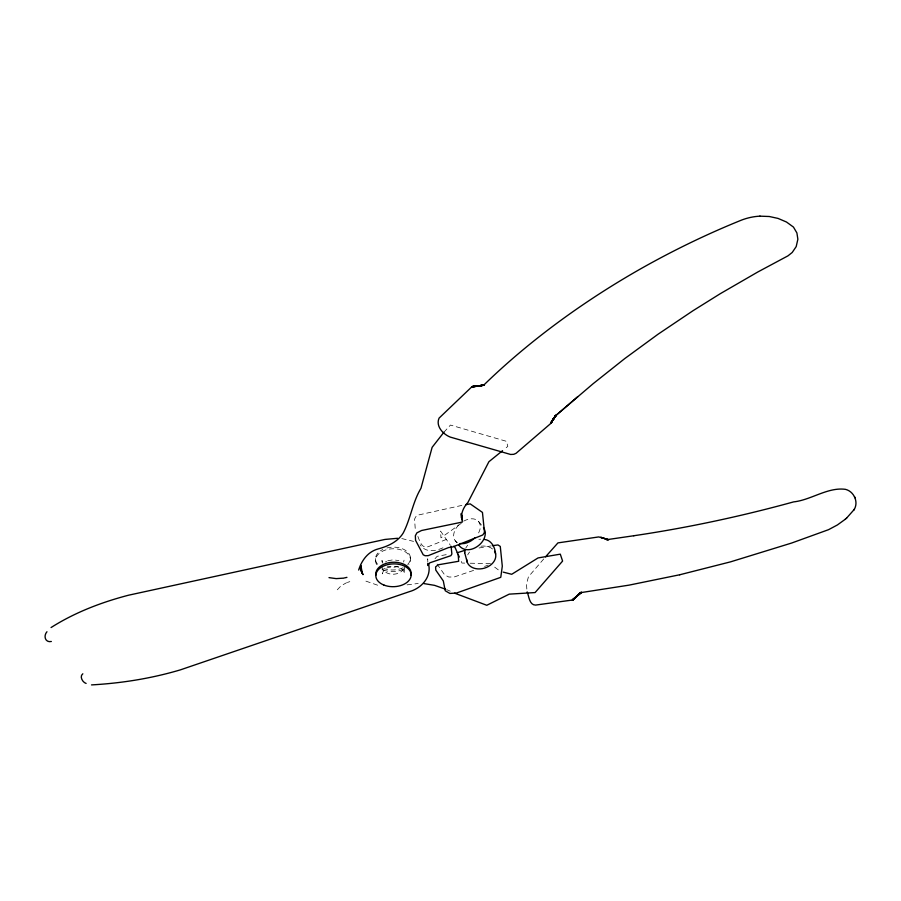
<?xml version="1.0" encoding="UTF-8"?>
<svg xmlns="http://www.w3.org/2000/svg" width="901" height="901" viewBox="0 0 901 901"><rect width="100%" height="100%" fill="white"/><g stroke="black" fill="none" stroke-linecap="round" stroke-linejoin="round"><path stroke-width="0.68" stroke-dasharray="4.5 3.38" d="M404.042 560.174L403.625 562.044M435.025 558.676L437.143 556.322L447.707 554.385M403.873 568.734C399.65 575.84 386.766 576.223 382.52 568.97M465.806 547.966L467.642 545.218M337.312 589.783L341.04 585.808L346.547 582.733M543.72 558.947L528.425 576.809L526.477 584.265L527.006 591.338M443.889 432.277L450.466 425.058L506.497 441.332L507.804 446.4L503.603 449.813M461.267 523.323L440.972 537.829L440.544 531.049L450.354 545.24M385.47 561.965L386.563 561.334M446.344 539.429L428.302 546.67C421.736 549.362 419.427 540.138 417.681 535.926M484.58 566.436L488.229 565.085M473.599 570.401L454.205 576.967L448.833 577.034L444.711 574.962L437.075 564.082M347.358 582.451L349.802 581.641M387.779 560.794L393.365 559.758L398.906 560.67M398.4 566.447L392.904 567.461L387.43 566.56M442.965 547.808C435.127 551.401 425.452 552.82 420.091 544.756M407.094 584.862L418.199 583.465M461.853 505.405L417.681 515.158L415.53 517.016L414.573 519.258L415.406 531.241M479.05 547.988L491.124 545.905M478.904 539.327L480.762 539.17M464.702 563.102L461.954 563.046L460.884 560.625M470.198 563.215L490.831 563.643M401.778 538.561L413.548 541.388M365.919 581.134L378.927 585.65M446.783 589.682L450.263 591.18M498.287 569.849L492.351 565.377M455.253 540.803L456.908 542.751M478.577 521.533L483.42 527.479M382.812 563.159L382.001 560.411L382.125 565.772M427.772 559.6L427.66 558.823L427.829 561.92M410.383 557.28L410.451 558.902M404.301 566.875L404.56 573.622C402.747 563.699 384.198 564.172 382.328 573.869L382.159 567.112M375.492 558.575L375.526 560.197M467.72 554.892A14.81 11.139 -16 0 1 469.556 552.11M480.943 546.197A14.81 11.139 -16 0 1 492.565 549.013M463.688 521.138A15.126 10.215 -39.6 0 1 478.161 521.082A15.126 10.215 -39.6 0 1 477.462 534.789M457.314 542.537A15.126 10.215 -39.6 0 1 459.014 524.664M386.833 547.977A17.491 11.431 -1.8 0 1 406.554 551.119A17.491 11.431 -1.8 0 1 407.702 564.454M403.017 567.743A17.491 11.431 -1.8 0 1 383.758 568.452M377.587 564.285A17.491 11.431 -1.8 0 1 382.779 549.464M376.674 564.567A17.502 11.431 -1.8 0 1 393.658 548.754A17.502 11.431 -1.8 0 1 408.863 564.747M403.085 569.353A17.502 11.431 -1.8 0 1 381.945 569.252"/><path stroke-width="1.35" d="M464.702 552.786L465.186 549.497M484.513 532.592L482.722 535.003L452.798 546.93L448.563 547.571L428.212 555.658L425.148 555.737L423.211 554.779L415.575 540.352L415.338 535.768L416.904 532.851L421.533 530.509L462.281 522.073L461.751 515.282M854.227 509.459C858.777 501.902 853.889 491.36 845.465 489.344C827.782 486.912 811.013 500.044 793.623 501.891C741.185 516.341 686.9 527.918 633.741 535.746M846.399 518.323L854.171 509.549M853.945 509.955L854.475 509.02M760.072 216.161C753.788 216.443 747.582 217.805 741.703 220.024C707.724 233.731 674.68 249.712 642.74 267.653C585.56 299.887 529.946 340.127 483.893 384.975L471.707 387.07L484.456 385.076L471.978 386.675L483.308 385.279L471.978 386.675L439.08 418.109C435.453 426.15 443.168 434.338 450.275 437.098L510.619 454.464L513.761 454.318L516.036 453.327L550.297 423.875L555.117 416.093M550.781 423.346L555.32 415.958L551.04 422.907L555.444 415.879L577.901 396.53M551.333 422.073L556.165 415.215L551.13 422.738L555.444 415.879L593.173 383.668L624.765 358.575L658.079 334.203L693.038 310.699L720.259 293.703L757.786 272.001L787.981 255.839L792.216 252.471L796.191 246.604L797.869 239.227L796.901 232.942L793.466 227.086L786.46 222.006L778.036 218.414L769.263 216.499L759.813 216.161M555.748 415.654L551.254 422.423L556.007 415.406M46.953 631.747C43.259 635.836 45.14 642.852 51.346 641.489M358.654 570.051C361.628 560.501 367.935 551.57 378.307 548.889C387.926 546.321 397.859 541.783 403.231 532.975C410.665 518.706 412.59 502.206 420.97 488.286L432.131 447.324L443.889 432.277M545.522 556.841L557.944 542.886L598.726 536.928L608.749 539.778L600.742 537.289L607.77 539.631L606.756 539.676M679.669 574.782L730.553 561.852L791.619 543.044L828.548 529.675L837.356 524.979L845.487 519.111M679.804 574.748L629.022 585.143L581.01 592.599L572.45 599.965L581.1 592.498L572.54 600.01L535.588 605.089C529.225 605.157 528.91 595.764 527.164 591.912M845.262 519.303L846.647 518.109M572.36 599.886L581.01 592.599M502.555 450.658L488.894 461.74L467.889 502.521C463.97 506.677 461.211 512.241 461.537 518.052L461.222 513.975M51.053 627.547C74.794 612.466 101.362 602.307 128.494 595.223L384.952 539.44L397.566 538.28M82.824 673.79C79.198 676.358 82.577 682.417 86.113 683.442M464.285 550.534L457.145 552.764M344.34 577.958L346.941 577.361M466.02 504.639L470.209 503.884L482.452 512.41L484.547 532.93M492.475 545.679L497.994 544.947L500.28 546.445L502.296 566.177L500.776 577.327L456.368 593.072L449.914 593.432L445.24 590.763L443.315 580.965L435.791 570.108L435.588 566.932L438.213 564.803L458.688 561.267L458.204 554.577M606.632 539.699L633.944 535.723M483.184 385.29L472.113 386.608L483.285 385.324M343.472 578.149L336.174 578.622L329 577.631M91.508 684.906C121.59 683.228 151.559 678.43 180.47 669.837L409.403 591.642C421.465 588.319 431.996 576.809 428.448 563.654M423.83 583.566L434.552 585.357L445.601 589.209M484.355 539.429C491.631 540.138 495.054 547.549 495.618 554.002M503.22 572.124L511.7 574.286L538.055 557.933L560.298 554.16L562.596 561.075L535.093 592.565L509.234 594.142L486.788 605.281L454.645 593.162M453.755 546.265L455.039 547.425L459.285 557.043M458.553 544.7C467.642 558.586 491.969 540.724 483.477 527.558M451.108 546.333L451.874 553.969L450.905 555.658L431.162 562.359C428.279 562.201 427.446 568.925 427.896 563.271M854.497 496.654L854.981 497.769M467.214 562.213L464.691 552.707M461.289 513.514L462.19 519.798M375.886 575.153A17.648 11.398 -1.9 0 1 394.086 562.235A17.648 11.398 -1.9 0 1 410.811 575.322M494.536 551.299A14.81 11.139 -16 0 1 484.344 568.182A14.81 11.139 -16 0 1 466.673 559.352M474.951 537.773A15.126 10.215 -39.6 0 1 460.039 543.506M556.232 415.136L552.189 420.621L556.165 415.215M581.168 592.317L572.608 600.021L581.168 592.317M581.122 592.441L572.608 600.021L581.122 592.441M362.979 574.556L361.211 571.054L360.862 565.479L362.382 573.396L360.04 567.821L362.979 574.556M383.95 585.076A17.671 11.398 -1.9 0 0 411.138 575.491A17.671 11.398 -1.9 0 0 385.38 565.321A17.671 11.398 -1.9 0 0 383.95 585.076"/></g></svg>
